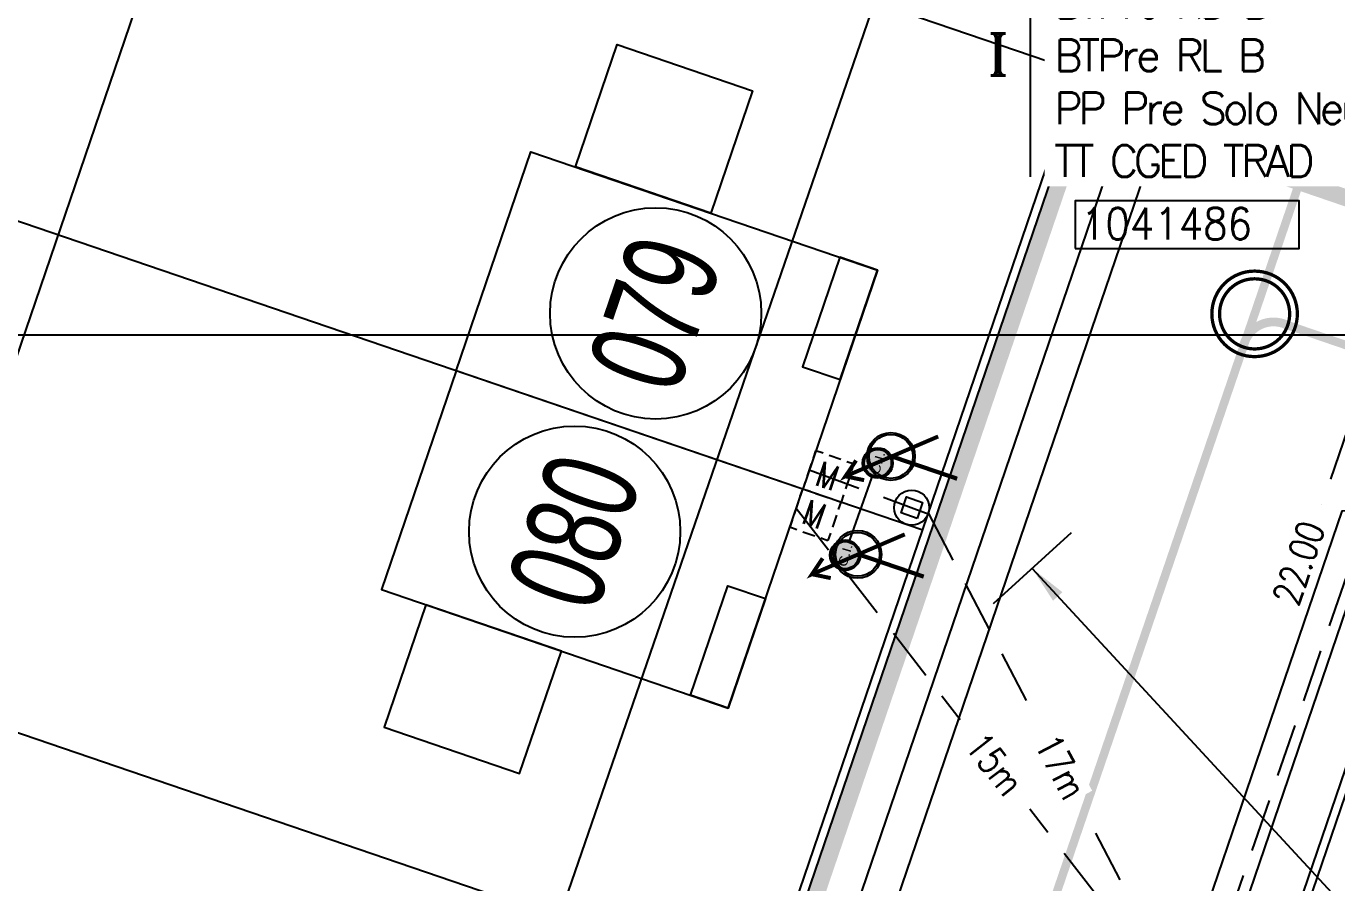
# Model space of a CAD drawing. Extents: x 0 to 336586, y 0 to 6284468.
# Drawn here: x 335200.49 to 335231.52, y 6277787.03 to 6277807.31 of the extents above; entities that cross this region are included whole.
import ezdxf
from ezdxf.enums import TextEntityAlignment as Align

# ---------------------------------------------------------------- set-up
doc = ezdxf.new("R2010")
doc.units = 0
doc.header["$LTSCALE"] = 5
doc.linetypes.add('DASHED', pattern=[0.75, 0.5, -0.25])
doc.linetypes.add('HIDDEN', pattern=[0.375, 0.25, -0.125])
for name, color, linetype in [('ACOM-P', 251, 'DASHED'), ('CALLES-URBANAS', 6, 'Continuous'), ('COTAS', 11, 'Continuous'), ('EQUIPOS', 240, 'Continuous'), ('EQUIPOS_P', 240, 'Continuous'), ('GRILLA', 254, 'Continuous'), ('LBT_A_P', 100, 'DASHED'), ('LINEA-EDIFICACION-URBANA', 21, 'Continuous'), ('MUROS', 8, 'Continuous'), ('Numero', 42, 'Continuous'), ('PLANTA', 6, 'Continuous'), ('POSTES_E', 41, 'Continuous'), ('POSTES_P', 41, 'Continuous'), ('Prosan Agua Potable D. Arranque', 1, 'Continuous'), ('Prosan Agua Potable D. MAP', 5, 'Continuous'), ('Prosan Agua Potable P. Cañeria Proyectada', 1, 'Continuous'), ('Prosan Alcantarillado D. Union Domiciliaria', 4, 'Continuous'), ('Prosan Alcantarillado P. CI Proyectada', 1, 'Continuous'), ('Prosan Alcantarillado P. Colector Proyectado', 1, 'Continuous'), ('Prosan Pavimentación Solera Rebajada Proyectada', 8, 'HIDDEN'), ('Prosan Pavimentación Vereda Proyectada', 8, 'Continuous'), ('PUNTO-DE-INTERES', 254, 'Continuous'), ('servicios', 6, 'Continuous'), ('TEXTO-BT_P', 151, 'Continuous')]:
    doc.layers.add(name, color=color, linetype=linetype)
doc.styles.add('2mm', font='simplex.shx', dxfattribs={"width": 0.8, "height": 0.65})
doc.styles.add('ARIAL', font='arial.ttf', dxfattribs={"width": 0.82})
doc.styles.add('ROMANS', font='romans.shx', dxfattribs={"height": 1})
doc.styles.add('ROMANT', font='romant.shx', dxfattribs={"height": 2})
doc.styles.add('Swis-50', font='swissc.ttf', dxfattribs={"width": 0.85})
doc.dimstyles.new('ACOMETIDA 500', dxfattribs={"dimtxt": 0.65, "dimasz": 1.8, "dimexe": 1.25, "dimexo": 0.625, "dimtad": 0, "dimdec": 0, "dimtxsty": '2mm', "dimblk": 'NONE', "dimcen": 2.5, "dimse1": 1, "dimse2": 1, "dimclrd": 256, "dimclrt": 2, "dimadec": 0, "dimazin": 0, "dimtfac": 1, "dimtdec": 0, "dimtmove": 0, "dimatfit": 3, "dimldrblk": 'NONE', "dimfxl": 1, "dimtfill": 1, "dimlwd": -1, "dimarcsym": 2})
doc.dimstyles.new('GRILLA X 500', dxfattribs={"dimtxt": 0.5, "dimasz": 1.8, "dimexe": 1.25, "dimexo": 0.625, "dimtad": 0, "dimdec": 0, "dimtxsty": 'ROMANS', "dimblk": 'NONE', "dimcen": 2.5, "dimse1": 1, "dimse2": 1, "dimsd1": 1, "dimsd2": 1, "dimclrd": 256, "dimclrt": 256, "dimadec": 0, "dimazin": 0, "dimtfac": 1, "dimtdec": 0, "dimtmove": 0, "dimatfit": 3, "dimldrblk": 'NONE', "dimfxlon": 1, "dimtfill": 1, "dimlwd": -1, "dimarcsym": 2})
doc.dimstyles.new('GRILLA Y 500', dxfattribs={"dimtxt": 0.5, "dimasz": 1.8, "dimexe": 1.25, "dimexo": 0.625, "dimtad": 0, "dimdec": 0, "dimtxsty": 'ROMANS', "dimblk": 'NONE', "dimcen": 2.5, "dimse1": 1, "dimse2": 1, "dimsd1": 1, "dimsd2": 1, "dimclrd": 256, "dimclrt": 256, "dimadec": 0, "dimazin": 0, "dimtfac": 1, "dimtdec": 0, "dimtmove": 0, "dimatfit": 3, "dimldrblk": 'NONE', "dimfxlon": 1, "dimtfill": 1, "dimlwd": -1, "dimarcsym": 2})
doc.dimstyles.new('VANO 500', dxfattribs={"dimtxt": 0.65, "dimasz": 1.8, "dimexe": 0, "dimexo": 8, "dimgap": 1.2, "dimtad": 0, "dimdec": 0, "dimzin": 0, "dimdsep": 46, "dimtxsty": '2mm', "dimblk": 'NONE', "dimcen": 0, "dimse1": 1, "dimse2": 1, "dimsd1": 1, "dimsd2": 1, "dimclrd": 7, "dimclrt": 2, "dimadec": 0, "dimazin": 0, "dimtfac": 1, "dimtdec": 0, "dimtofl": 0, "dimtmove": 0, "dimatfit": 3, "dimldrblk": 'NONE', "dimfxl": 1, "dimtfill": 1, "dimtolj": 1, "dimtzin": 0, "dimlwd": 25, "dimarcsym": 0})

# ---------------------------------------------------------------- blocks, each defined once
blk = doc.blocks.new('A$C461B3DCE')
at = {"layer": 'Prosan Agua Potable D. MAP', "ltscale": 2}
h = blk.add_hatch(color=4, dxfattribs=at)
h.dxf.hatch_style = 1
edge = h.paths.add_edge_path()
edge.add_line((0.7710314885518511, 0.5448670548734738), (0.7504819952160025, 0.5306253450311521))
edge.add_arc((0.5218886427903211, 0.3768014163459124), 0.2755298927691394, 393.9372072948622, 430.8894317799293)
edge.add_arc((0.5219586611189867, 0.376749035538496), 0.2755564759331746, 70.90675392884668, 215.492820778389)
edge.add_line((0.2976038094080948, 0.2167606861423788), (0.2770543160722461, 0.2025189763000571))
edge.add_arc((0.5218886427903213, 0.3768014163459125), 0.3005298927691393, 70.88943177992928, 215.4447158899646, ccw=False)
edge.add_arc((0.5218886427903213, 0.3768014163459125), 0.3005298927691391, 394.0026343322039, 430.88943177992934, ccw=False)
h = blk.add_hatch(color=4, dxfattribs=at)
h.dxf.hatch_style = 1
edge = h.paths.add_edge_path()
edge.add_line((0.7622593604771488, 0.557190258923689), (0.7420747884321109, 0.5424359027211417))
edge.add_arc((0.521888642790321, 0.3768014163459126), 0.2755298927691394, 0, 36.95222448506712, ccw=False)
edge.add_arc((0.5218620722195667, 0.376884724929531), 0.2755564759331746, 215.3966110015403, 359.98267785108266, ccw=False)
edge.add_line((0.2972388881172841, 0.2172733325026044), (0.2770543160722462, 0.2025189763000571))
edge.add_arc((0.5218886427903211, 0.3768014163459128), 0.3005298927691393, 215.4447158899647, 360)
edge.add_arc((0.5218886427903211, 0.3768014163459128), 0.3005298927691391, 0, 36.88679744772544)
at = {"layer": 'Prosan Agua Potable D. MAP', "color": 4, "ltscale": 2, "const_width": 0.05}
blk.add_lwpolyline([(9.38084215e-08, 1.08246816e-07), (1.023286459401971, 0.7479937492063158), (0.9377070762315523, 0.5236589383472321), (1.023286459402515, 0.7479937492077511), (0.7832410503892931, 0.7426890532315298)], dxfattribs=at)
at = {"layer": 'Prosan Agua Potable D. MAP', "color": 4, "ltscale": 2}
for radius in [0.3005298927691391, 0.2755298927691391]:
    blk.add_circle((0.5218886427903211, 0.3768014163459128), radius, dxfattribs=at)
blk = doc.blocks.new('agua potable')
at = {"layer": 'Prosan Agua Potable D. Arranque', "color": 4, "const_width": 0.1, "elevation": -499.8090000015339}
for points in [[(335710.5793829437, 6282474.822209842), (335712.1264598702, 6282474.294077895)], [(335709.7883510289, 6282472.505010073), (335711.3354279537, 6282471.976878124)]]:
    blk.add_lwpolyline(points, dxfattribs=at)
at = {"layer": 'Prosan Agua Potable P. Cañeria Proyectada', "color": 4, "const_width": 0.4}
for points in [[(335696.9982341332, 6282429.919205027), (335742.6238444616, 6282563.572034545)], [(335715.1385539899, 6282483.05833149), (335803.8139580395, 6282452.786847938)]]:
    blk.add_lwpolyline(points, dxfattribs=at)
at = {"layer": 'Prosan Agua Potable D. MAP', "color": 4, "ltscale": 20}
for p, xscale, yscale, zscale, rotation in [((335711.6771671201, 6282475.293820494, -499.8090000015339), 1.885254132813039, 1.885254132813039, 1.885254132813039, 167.0827137323544), ((335710.8861352054, 6282472.976620723, -499.8090000015339), 1.885254132813042, 1.885254132813042, 1.885254132813042, 167.0827137463284)]:
    blk.add_blockref('A$C461B3DCE', p, dxfattribs=dict(at, xscale=xscale, yscale=yscale, zscale=zscale, rotation=rotation))
blk = doc.blocks.new('UD')
at = {"layer": 'Prosan Alcantarillado D. Union Domiciliaria', "true_color": 0x57ffab}
h = blk.add_hatch(color=101, dxfattribs=at)
edge = h.paths.add_edge_path()
edge.add_arc((6.984919e-10, 0), 0.3200000000000001, 0, 360)
at = {"layer": 'Prosan Alcantarillado D. Union Domiciliaria', "color": 7}
for radius in [0.36, 0.3200000000000001]:
    blk.add_circle((6.984919e-10, 0), radius, dxfattribs=at)
at = {"layer": 'Prosan Alcantarillado D. Union Domiciliaria', "color": 7, "ltscale": 10, "style": 'ARIAL', "oblique": 359.9999998988733, "width": 1.199999998176862}
blk.add_text('C.I.', height=0.2121039574924962, dxfattribs=at).set_placement((0, 0), align=Align.MIDDLE_CENTER)
blk = doc.blocks.new('ALCANTARILLADO')
at = {"layer": 'Prosan Alcantarillado D. Union Domiciliaria', "color": 5, "ltscale": 20, "const_width": 0.05}
blk.add_lwpolyline([(-74.74747504710831, -176.1456580198137), (-74.21566059565521, -174.6419561373768)], dxfattribs=at)
at = {"layer": 'Prosan Alcantarillado P. CI Proyectada', "color": 5, "ltscale": 2, "const_width": 0.078}
for points in [[(-66.1681172215176, -170.7790611872915, 1), (-64.14361160635599, -170.7790611872915, 1)], [(-65.98611722160422, -170.7790611872915, 1), (-64.32561160637124, -170.7790611872915, 1)]]:
    blk.add_lwpolyline(points, format="xyb", close=True, dxfattribs=at)
at = {"layer": 'Prosan Alcantarillado P. Colector Proyectado', "color": 5, "const_width": 0.2}
for points in [[(-50.0040137226606, -126.3941707158228), (-65.4240926338316, -171.5647922775242)], [(-12.45897238354519, -188.7695981507422), (-64.37049618359742, -171.0483500112314)], [(-65.32943239949236, -171.2862516645109), (-80.30893321493932, -215.0584953802172)]]:
    blk.add_lwpolyline(points, dxfattribs=at)
at = {"layer": 'Prosan Alcantarillado P. Colector Proyectado', "color": 5, "const_width": 0.2072855569235698}
blk.add_lwpolyline([(-64.40383079551248, -171.0369710561354, 0.4890587182811416), (-65.4240926338316, -171.5647922775242, 0.4350435866282677)], format="xyb", dxfattribs=at)
at = {"layer": 'Prosan Alcantarillado D. Union Domiciliaria', "color": 5, "ltscale": 20, "rotation": 73.54639533869805}
for p in [(-74.07789033420704, -174.3093612574739), (-74.8494410324056, -176.490915804985)]:
    blk.add_blockref('UD', p, dxfattribs=at)
blk = doc.blocks.new('A$C12F70A7C')
at = {"layer": 'MUROS'}
for points in [[(0, -8.672000000951812), (-5.476999999998952, -8.672000000951812), (-5.476999999998952, 0), (0, 0)], [(-2.738500000006752, 0), (-5.476999999998952, 0), (-5.476999999998952, -0.9399999999441206), (-2.738500000006752, -0.9399999999441206)], [(0, -8.672000000951812), (5.4769999999844, -8.672000000951812), (5.4769999999844, 0), (0, 0)], [(2.7384999999922, 0), (5.4769999999844, 0), (5.4769999999844, -0.9399999999441206), (2.7384999999922, -0.9399999999441206)], [(-5.476999999998952, -7.557999999960883), (-8.53499999998894, -7.557999999960883), (-8.53499999998894, -4.169999999925493), (-5.476999999998952, -4.169999999925493)], [(5.4769999999844, -7.557999999960883), (8.534999999974389, -7.557999999960883), (8.534999999974389, -4.169999999925493), (5.4769999999844, -4.169999999925493)]]:
    blk.add_lwpolyline(points, close=True, dxfattribs=at)
blk = doc.blocks.new('PLANTA')
at = {"layer": 'CALLES-URBANAS'}
blk.add_line((335703.5474665758, 6282443.375054875), (335720.993145465, 6282494.479343229), dxfattribs=at)
at = {"layer": 'CALLES-URBANAS', "flags": 128}
blk.add_lwpolyline([(335703.5474665758, 6282443.375054875), (335702.743047222, 6282443.649662784), (335720.1887261111, 6282494.753951137), (335720.993145465, 6282494.479343229)], dxfattribs=at)
blk.add_lwpolyline([(335725.5072849494, 6282473.654237114), (335721.237179917, 6282473.526946058), (335710.1720965475, 6282441.113577982, 0.4142135623730951), (335713.9119420435, 6282433.496914956), (335774.4799874992, 6282412.820554791, 0.4142135623730951), (335782.0966505262, 6282416.560400287), (335793.1617338957, 6282448.973768363), (335789.8608332461, 6282451.685604438)], format="xyb", close=True, dxfattribs=at)
at = {"layer": 'LINEA-EDIFICACION-URBANA', "ltscale": 0.2}
for p, q in [((335687.1440240908, 6282469.224650533), (335699.6099308615, 6282505.741503689)), ((335674.0814324318, 6282497.896251816), (335715.0121818999, 6282483.923555299)), ((335670.3800408942, 6282487.053625304), (335711.3107903622, 6282473.080928787)), ((335686.6708362353, 6282469.386184596), (335707.6093988246, 6282462.238302274))]:
    blk.add_line(p, q, dxfattribs=at)
blk.add_lwpolyline([(335719.16153094, 6282496.0784007), (335717.3985508661, 6282499.668930084), (335681.8213108562, 6282511.814077292), (335678.2307814719, 6282510.051097218), (335666.7410455979, 6282476.393778467), (335666.8614290313, 6282476.14860255), (335687.1440240907, 6282469.224650533), (335680.2200720731, 6282448.942055473), (335681.1438989805, 6282447.06056645), (335697.5298610201, 6282441.466823905), (335701.1203904044, 6282443.229803978)], close=True, dxfattribs=at)
blk.add_lwpolyline([(335789.8763127967, 6282446.314135138), (335779.6695743548, 6282416.41514939), (335776.0790449706, 6282414.652169315), (335713.7666911461, 6282435.923991127), (335712.0037110722, 6282439.514520511), (335722.210449514, 6282469.41350626), (335725.8009788984, 6282471.176486334), (335788.1133327229, 6282449.904664522), (335789.8763127967, 6282446.314135138)], dxfattribs=at)
at = {"layer": 'Prosan Pavimentación Solera Rebajada Proyectada', "flags": 128}
blk.add_lwpolyline([(335723.1870030187, 6282480.786297949), (335720.7639920618, 6282473.688480122)], dxfattribs=at)
at = {"layer": 'Prosan Pavimentación Vereda Proyectada'}
blk.add_line((335701.2829017065, 6282443.086790022), (335719.3775699221, 6282496.092187406), dxfattribs=at)
for points in [[(335710.1720965475, 6282441.113577982), (335710.976515901, 6282440.838970074), (335722.1445772362, 6282473.553995407)], [(335791.4700223127, 6282450.363584352), (335779.8320856569, 6282416.272135433), (335776.092831676, 6282414.436130334), (335713.6236771898, 6282435.761479825), (335711.7876720901, 6282439.500733806), (335723.4256087459, 6282473.592182724)]]:
    blk.add_lwpolyline(points, dxfattribs=at)
at = {"layer": 'PUNTO-DE-INTERES', "color": 8}
for centre in [(335704.9888357208, 6282478.207896911), (335703.070294389, 6282473.04135296)]:
    blk.add_circle(centre, 2.5, dxfattribs=at)
at = {"layer": 'PUNTO-DE-INTERES', "xscale": -1, "rotation": 251.1514259085046}
blk.add_blockref('A$C12F70A7C', (335708.4716632321, 6282474.050133169), dxfattribs=at)
blk.add_blockref('A$C12F70A7C', (335708.4716632321, 6282474.050133169), dxfattribs=at)
blk.add_blockref('A$C12F70A7C', (335708.4716632321, 6282474.050133169), dxfattribs=at)
at = {"layer": 'PUNTO-DE-INTERES', "color": 8, "char_height": 2.25, "attachment_point": 5, "rotation": 71.15142590850466, "line_spacing_factor": 0.6, "style": 'Swis-50'}
for s, insert in [('\\fArial Narrow|b0|i0|c00|p39;\\H1x;\\W0.8;079', (335704.9809431666, 6282478.210591224)), ('\\fArial Narrow|b0|i0|c00|p39;\\H1x;\\W0.8;080', (335703.0663481122, 6282473.042700117))]:
    blk.add_mtext(s, dxfattribs=dict(at, insert=insert))
blk = doc.blocks.new('EM-BT_P')
at = {"layer": 'EQUIPOS'}
for p, q in [((-1.59583581811421, 0.990598165203636), (-1.59583581811421, 1.595838092819461)), ((-0.990595890498426, 1.595417830392476), (-1.59583581811421, 1.595417830392476)), ((-0.4940528739877835, 1.595417830392476), (0.4940729303437621, 1.595417830392476)), ((0.9906159468543903, 1.595417830392476), (1.595855874470174, 1.595417830392476)), ((1.595855874470174, 0.990598165203636), (1.595855874470174, 1.595838092819461)), ((-1.59583581811421, 0.4940551486930361), (-1.59583581811421, -0.4940706556385237)), ((1.595855874470174, 0.4940551486930361), (1.595855874470174, -0.4940706556385237)), ((-1.59583581811421, -0.9906136721491804), (-1.59583581811421, -1.595853599764949)), ((1.595855874470174, -0.9906136721491804), (1.595855874470174, -1.595853599764949)), ((-0.990595890498426, -1.595433337337964), (-1.59583581811421, -1.595433337337964)), ((-0.4940528739877835, -1.595433337337964), (0.4940729303437621, -1.595433337337964)), ((0.9906159468543903, -1.595433337337964), (1.595855874470174, -1.595433337337964))]:
    blk.add_line(p, q, dxfattribs=at)
at = {"layer": 'EQUIPOS', "style": 'ROMANS', "width": 0.8}
blk.add_text('M', height=1.98, dxfattribs=at).set_placement((-0.9147899827143248, -0.9896123134684556))
blk = doc.blocks.new('*D209')
at = {"layer": 'Defpoints', "color": 0, "ltscale": 0.5, "transparency": 16777216}
for p in [(335234.2159298151, 6277805.038020159), (335235.3228818164, 6277804.656776934), (335228.1327710783, 6277783.780058476)]:
    blk.add_point(p, dxfattribs=at)
at = {"layer": 'COTAS', "color": 2, "ltscale": 0.5, "transparency": 16777216, "insert": (335230.6208744454, 6277794.599660931), "char_height": 0.65, "attachment_point": 5, "rotation": 70.99587784415642, "style": '2mm', "bg_fill": 3, "box_fill_scale": 1.1, "bg_fill_color": 256, "bg_fill_true_color": 13158600, "bg_fill_transparency": 0}
blk.add_mtext('\\A1;22.00', dxfattribs=at)
blk = doc.blocks.new('_None')
blk = doc.blocks.new('PM-6_P')
at = {"layer": 'POSTES_E'}
blk.add_lwpolyline([(-0.6677519658405187, 0.6677414800509212), (0.6677199434739736, 0.6677414800509212), (0.6677199434739736, -0.66773042926323), (-0.6677519658405187, -0.66773042926323)], close=True, dxfattribs=at)
blk.add_circle((-1.601118327254625e-05, 5.52539384557349e-06), 1.386432699211355, dxfattribs=at)
blk = doc.blocks.new('*D347')
at = {"layer": 'ACOM-P', "ltscale": 0.5, "transparency": 16777216}
for p, q in [((335221.8507827697, 6277795.777946027), (335224.3687767559, 6277790.968862149)), ((335228.1327741989, 6277783.780052518), (335225.6147802128, 6277788.589136396))]:
    blk.add_line(p, q, dxfattribs=at)
at = {"layer": 'Defpoints', "color": 0, "ltscale": 0.5, "transparency": 16777216}
for p in [(335221.8507862547, 6277795.777947852), (335228.1327741989, 6277783.780052518), (335228.1327776834, 6277783.780054342)]:
    blk.add_point(p, dxfattribs=at)
at = {"layer": 'ACOM-P', "color": 2, "ltscale": 0.5, "transparency": 16777216, "insert": (335224.9917784845, 6277789.778999273), "char_height": 0.65, "attachment_point": 5, "rotation": 297.636158559201, "style": '2mm', "bg_fill": 3, "box_fill_scale": 1.1, "bg_fill_color": 256, "bg_fill_true_color": 13158600, "bg_fill_transparency": 0}
blk.add_mtext('17m', dxfattribs=at)
blk = doc.blocks.new('*D348')
at = {"layer": 'ACOM-P', "ltscale": 0.5, "transparency": 16777216}
for p, q in [((335218.7226153803, 6277795.900445439), (335222.6040313458, 6277790.901136979)), ((335228.1327741984, 6277783.780052517), (335224.2513582334, 6277788.779360976))]:
    blk.add_line(p, q, dxfattribs=at)
at = {"layer": 'Defpoints', "color": 0, "ltscale": 0.5, "transparency": 16777216}
for p in [(335218.7226153808, 6277795.90044544), (335218.7226153803, 6277795.900445439), (335228.1327741994, 6277783.780052517)]:
    blk.add_point(p, dxfattribs=at)
at = {"layer": 'ACOM-P', "color": 2, "ltscale": 0.5, "transparency": 16777216, "insert": (335223.4276947891, 6277789.840248978), "char_height": 0.65, "attachment_point": 5, "rotation": 307.825427620029, "style": '2mm', "bg_fill": 3, "box_fill_scale": 1.1, "bg_fill_color": 256, "bg_fill_true_color": 13158600, "bg_fill_transparency": 0}
blk.add_mtext('15m', dxfattribs=at)
blk = doc.blocks.new('*U417')
at = {"layer": 'GRILLA', "lineweight": -3}
blk.add_lwpolyline([(150, 200), (250, 200)], dxfattribs=at)
blk = doc.blocks.new('COTA-500')
at = {"layer": 'COTAS', "color": 11}
blk.add_line((0.007478311659748544, 1.249977630094855), (-0.007478310724740958, -1.249977629634322), dxfattribs=at)
blk.add_solid([(0.8990864967945762, -0.1553816995609121), (0.9008812913689561, 0.1446129311781807), (4.675037934900872e-10, -2.564345437383597e-12)], dxfattribs=at)
blk = doc.blocks.new('*D434')
at = {"layer": 'Defpoints', "color": 0, "ltscale": 0.5, "transparency": 16777216}
for p in [(335292.711083103, 6278000), (335274.7657512065, 6277998.486549078), (0, 0)]:
    blk.add_point(p, dxfattribs=at)
at = {"layer": 'GRILLA', "ltscale": 0.5, "transparency": 16777216, "insert": (335269.8550369208, 6277998.486549078), "char_height": 1, "attachment_point": 5, "style": 'ROMANS', "bg_fill": 3, "box_fill_scale": 1.1, "bg_fill_color": 256, "bg_fill_true_color": 13158600, "bg_fill_transparency": 0}
blk.add_mtext('Y-6278000', dxfattribs=at)
blk = doc.blocks.new('*D439')
at = {"layer": 'Defpoints', "color": 0, "ltscale": 0.5, "transparency": 16777216}
for p in [(335301.7893708139, 6277932.198101984), (335300, 6277899.167990658), (0, 0)]:
    blk.add_point(p, dxfattribs=at)
at = {"layer": 'GRILLA', "ltscale": 0.5, "transparency": 16777216, "insert": (335301.7893708129, 6277936.632625794), "char_height": 1, "attachment_point": 5, "rotation": 90, "style": 'ROMANS', "bg_fill": 3, "box_fill_scale": 1.1, "bg_fill_color": 256, "bg_fill_true_color": 13158600, "bg_fill_transparency": 0}
blk.add_mtext('X-335300', dxfattribs=at)
blk = doc.blocks.new('*D440')
at = {"layer": 'Defpoints', "color": 0, "ltscale": 0.5, "transparency": 16777216}
for p in [(335402.3497128253, 6277986.733224559), (335398.5975279866, 6277900), (0, 0)]:
    blk.add_point(p, dxfattribs=at)
at = {"layer": 'GRILLA', "ltscale": 0.5, "transparency": 16777216, "insert": (335402.3497128243, 6277991.143938844), "char_height": 1, "attachment_point": 5, "rotation": 90, "style": 'ROMANS', "bg_fill": 3, "box_fill_scale": 1.1, "bg_fill_color": 256, "bg_fill_true_color": 13158600, "bg_fill_transparency": 0}
blk.add_mtext('X-335399', dxfattribs=at)

msp = doc.modelspace()

# ---------------------------------------------------------------- linework, layer by layer
at = {"layer": 'LBT_A_P', "ltscale": 0.5}
msp.add_lwpolyline([(335228.2955885954, 6277784.252804389), (335235.1600625542, 6277804.184025954)], dxfattribs=at)
at = {"layer": 'TEXTO-BT_P', "ltscale": 0.5}
msp.add_lwpolyline([(335224.2576164121, 6277809.494980868), (335224.2576164121, 6277803.744184785)], dxfattribs=at)

# ---------------------------------------------------------------- block references
at = {"layer": 'EQUIPOS_P', "ltscale": 5, "xscale": 0.3, "yscale": 0.3, "zscale": 0.3, "rotation": 341.1514259146094}
for p in [(335219.484993635, 6277796.651821064), (335219.1756942093, 6277795.745778535)]:
    msp.add_blockref('EM-BT_P', p, dxfattribs=at)
at = {"layer": 'GRILLA', "lineweight": -3}
msp.add_blockref('*U417', (335000, 6277600), dxfattribs=at)
at = {"layer": 'PLANTA'}
msp.add_blockref('PLANTA', (-489.5943777723587, -4677.696606804617), dxfattribs=at)
at = {"layer": 'POSTES_P', "ltscale": 5, "xscale": 0.3, "yscale": 0.3, "zscale": 0.3, "rotation": 161.1514259169997}
msp.add_blockref('PM-6_P', (335221.4571563752, 6277795.912324637), dxfattribs=at)
at = {"layer": 'servicios', "color": 1}
msp.add_blockref('ALCANTARILLADO', (335294.7307215866, 6277971.279013176), dxfattribs=at)
at = {"layer": 'servicios'}
msp.add_blockref('agua potable', (-489.5943777723587, -4677.696606804617), dxfattribs=at)

# ---------------------------------------------------------------- texts
at = {"layer": 'TEXTO-BT_P', "ltscale": 0.5, "style": 'ROMANT'}
msp.add_text('I', height=0.9999999975, dxfattribs=at).set_placement((335223.5018376699, 6277806.639825731), align=Align.MIDDLE_CENTER)

# ---------------------------------------------------------------- next in the draw order: dimensions: what is measured, and where the dimension line sits
at = {"layer": 'COTAS', "ltscale": 0.5}
dim = msp.add_linear_dim(base=(335234.2159298151, 6277805.038020159), p1=(335228.1327710786, 6277783.780058477), p2=(335235.3228818166, 6277804.656776935), angle=250.9958778441564, dimstyle='VANO 500', override={"dimpost": '.00', "dimsah": 1, "dimtmove": 1}, dxfattribs=at)
dim.commit()
dim.dimension.update_dxf_attribs({"geometry": '*D209', "text_midpoint": (335230.6208744454, 6277794.599660931)})

# ---------------------------------------------------------------- next in the draw order: texts
at = {"layer": 'TEXTO-BT_P', "ltscale": 0.5, "insert": (335224.83102268, 6277806.617221099), "char_height": 0.7499999981250001, "attachment_point": 4, "style": 'ROMANS', "bg_fill": 3, "box_fill_scale": 1.3, "bg_fill_color": 256, "bg_fill_transparency": 0}
msp.add_mtext('{\\T0.8;PC-9,00\\PBTPre RD B\\PBTPre RL B\\PPP Pre Solo Neutro\\PTT CGED TRAD}', dxfattribs=at)

# ---------------------------------------------------------------- next in the draw order: dimensions: what is measured, and where the dimension line sits
at = {"layer": 'ACOM-P', "ltscale": 0.5}
dim = msp.add_aligned_dim(p1=(335221.8507862546, 6277795.777947851), p2=(335228.1327776836, 6277783.780054342), distance=-3.93343583094224e-06, text='17m', dimstyle='ACOMETIDA 500', override={"dimpost": 'm', "dimsah": 1}, dxfattribs=at)
dim.commit()
dim.dimension.update_dxf_attribs({"geometry": '*D347', "text_midpoint": (335224.9917784845, 6277789.778999273)})

# ---------------------------------------------------------------- next in the draw order: dimensions: what is measured, and where the dimension line sits
dim = msp.add_aligned_dim(p1=(335228.132774199, 6277783.780052518), p2=(335218.7226153811, 6277795.90044544), distance=1.2148220496871704e-09, dimstyle='ACOMETIDA 500', override={"dimpost": 'm', "dimsah": 1}, dxfattribs=at)
dim.commit()
dim.dimension.update_dxf_attribs({"geometry": '*D348', "text_midpoint": (335223.4276947891, 6277789.840248978)})

# ---------------------------------------------------------------- next in the draw order: linework, layer by layer
msp.add_lwpolyline([(335219.0319148068, 6277796.806487969), (335221.8474110627, 6277795.768439566)], dxfattribs=at)
at = {"layer": 'COTAS', "ltscale": 0.5}
for points in [[(335252.7212174683, 6277896.936052125), (335243.9842857057, 6277876.477998595), (335236.0497047043, 6277853.234872275), (335228.5878302168, 6277831.366937905), (335221.133504116, 6277809.521115463), (335213.9503455077, 6277788.664606043), (335210.4812226741, 6277778.599547455), (335203.7024523506, 6277777.868107107)], [(335224.3070617126, 6277794.475828676), (335239.256357417, 6277778.30064067), (335264.8478576852, 6277769.565422369), (335289.3879701096, 6277761.188946443), (335313.9950694758, 6277752.789615487), (335334.8164369783, 6277745.68248441), (335355.7365372478, 6277738.538463867), (335379.7936561459, 6277730.3307163), (335404.0469462401, 6277725.08953426)]]:
    msp.add_lwpolyline(points, dxfattribs=at)

# ---------------------------------------------------------------- next in the draw order: block references
at = {"layer": 'COTAS', "rotation": 312.7444712435586}
msp.add_blockref('COTA-500', (335224.3070617126, 6277794.475828676), dxfattribs=at)

# ---------------------------------------------------------------- next in the draw order: dimensions: what is measured, and where the dimension line sits
at = {"layer": 'GRILLA', "ltscale": 0.5}
dim = msp.add_ordinate_dim(feature_location=(335292.711083103, 6278000), offset=(-17.94533189648064, -1.5134509224444628), dtype=0, origin=(0, 0), dimstyle='GRILLA Y 500', override={"dimpost": 'Y-<>', "dimsah": 1}, dxfattribs=at)
dim.commit()
dim.dimension.update_dxf_attribs({"geometry": '*D434', "text_midpoint": (335269.8550369208, 6277998.486549078)})

# ---------------------------------------------------------------- next in the draw order: dimensions: what is measured, and where the dimension line sits
dim = msp.add_ordinate_dim(feature_location=(335300, 6277899.167990658), offset=(1.7893708138726652, 33.03011132590473), dtype=1, origin=(0, 0), dimstyle='GRILLA X 500', override={"dimpost": 'X-<>', "dimsah": 1}, dxfattribs=at)
dim.commit()
dim.dimension.update_dxf_attribs({"geometry": '*D439', "text_midpoint": (335301.7893708129, 6277936.632625794)})

# ---------------------------------------------------------------- next in the draw order: dimensions: what is measured, and where the dimension line sits
dim = msp.add_ordinate_dim(feature_location=(335398.5975279866, 6277900), offset=(3.7521848386968486, 86.733224558644), dtype=1, origin=(0, 0), dimstyle='GRILLA X 500', override={"dimpost": 'X-<>', "dimsah": 1}, dxfattribs=at)
dim.commit()
dim.dimension.update_dxf_attribs({"geometry": '*D440', "text_midpoint": (335402.3497128243, 6277991.143938844)})

# ---------------------------------------------------------------- next in the draw order: linework, layer by layer
at = {"layer": 'Numero'}
msp.add_lwpolyline([(335225.3237738456, 6277802.04325133), (335230.6289366595, 6277802.04325133), (335230.6289366595, 6277803.176412212), (335225.3237738456, 6277803.176412212)], close=True, dxfattribs=at)

# ---------------------------------------------------------------- next in the draw order: texts
at = {"layer": 'Numero', "style": 'ROMANS', "width": 0.9}
msp.add_text('1041486', height=0.75, dxfattribs=at).set_placement((335225.4631973121, 6277802.256601688))

doc.saveas('drawing.dxf')
